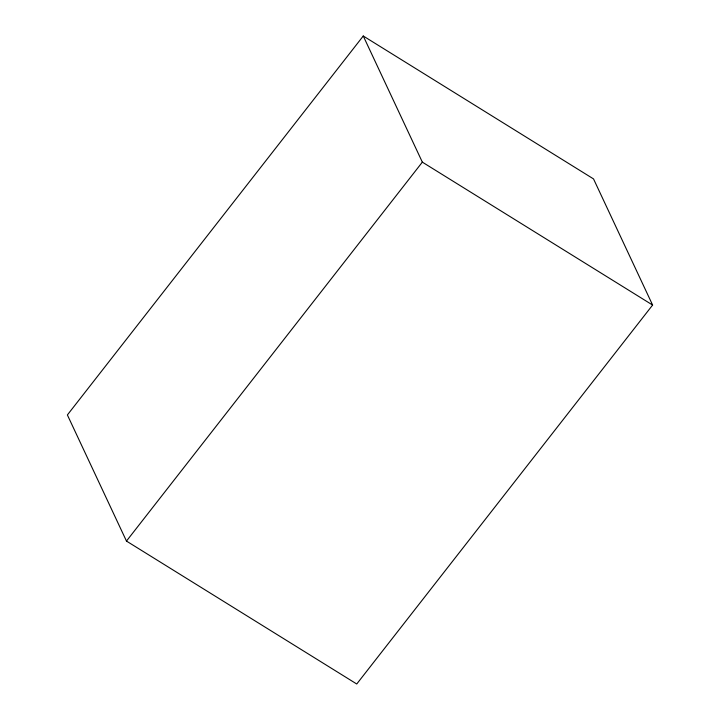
<?xml version="1.0" encoding="UTF-8"?>
<svg xmlns="http://www.w3.org/2000/svg" width="720" height="720" viewBox="0 0 720 720"><rect width="100%" height="100%" fill="white"/><g stroke="black" fill="none" stroke-linecap="round" stroke-linejoin="round"><path stroke-width="1.08" d="M363.258 36L67.383 414.945L126.468 541.08L356.742 684L652.617 305.055L593.532 178.92L363.258 36L422.343 162.135L652.617 305.055M126.468 541.08L422.343 162.135"/></g></svg>
